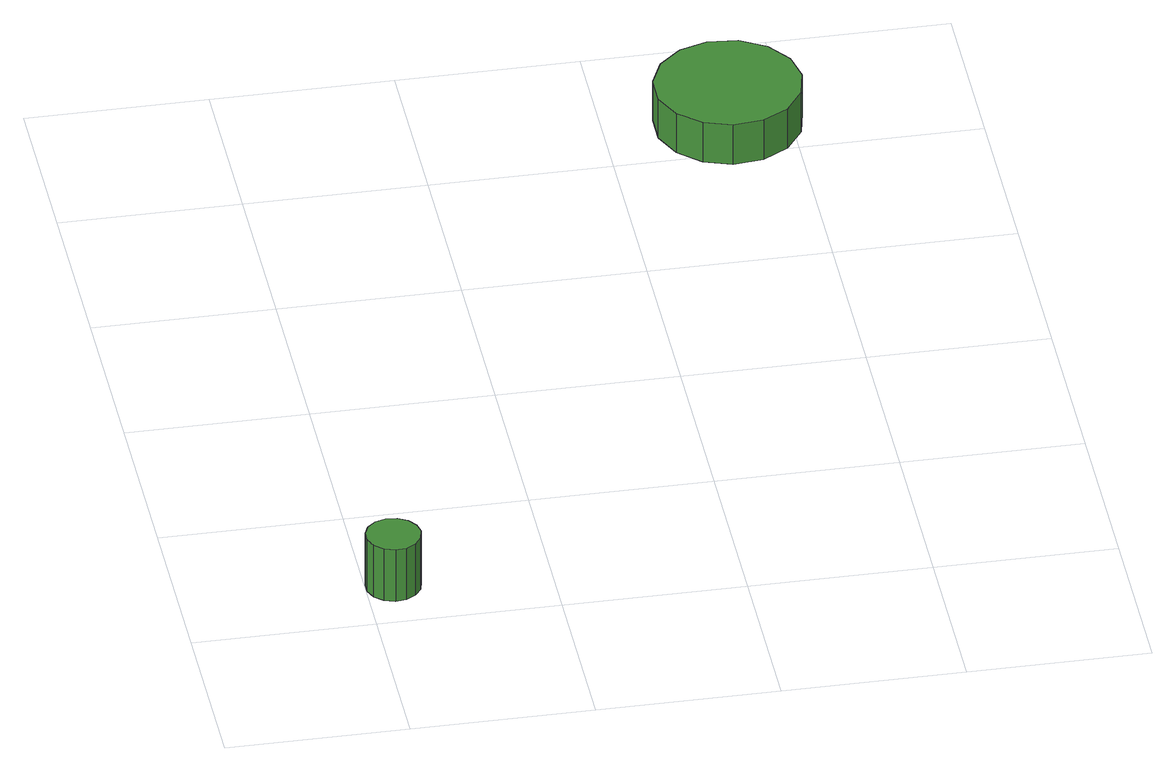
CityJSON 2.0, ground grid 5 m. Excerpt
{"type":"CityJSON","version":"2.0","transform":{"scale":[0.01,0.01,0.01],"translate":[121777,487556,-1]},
"CityObjects":{
"tree1":{"type":"SolitaryVegetationObject","attributes":{"function":"something"},"geometry":[{"type":"MultiSurface","lod":"1","boundaries":[[[0,1,2,3,4,5,6,7,8,9,10,11,12,13,14]],[[15,16,17,18,19,20,21,22,23,24,25,26,27,28,29]],[[0,29,28,1]],[[1,28,27,2]],[[2,27,26,3]],[[3,26,25,4]],[[4,25,24,5]],[[5,24,23,6]],[[6,23,22,7]],[[7,22,21,8]],[[8,21,20,9]],[[9,20,19,10]],[[10,19,18,11]],[[11,18,17,12]],[[12,17,16,13]],[[13,16,15,14]],[[14,15,29,0]]]}]},
"tree2":{"type":"SolitaryVegetationObject","attributes":{"function":"something"},"geometry":[{"type":"MultiSurface","lod":"1","boundaries":[[[30,31,32,33,34,35,36,37,38,39,40,41,42,43,44]],[[45,46,47,48,49,50,51,52,53,54,55,56,57,58,59]],[[30,59,58,31]],[[31,58,57,32]],[[32,57,56,33]],[[33,56,55,34]],[[34,55,54,35]],[[35,54,53,36]],[[36,53,52,37]],[[37,52,51,38]],[[38,51,50,39]],[[39,50,49,40]],[[40,49,48,41]],[[41,48,47,42]],[[42,47,46,43]],[[43,46,45,44]],[[44,45,59,30]]]}]}
},
"vertices":[
[151,169,232],[144,199,232],[126,224,232],[99,240,232],[68,243,232],[38,234,232],[15,213,232],[2,184,232],[2,153,232],[15,125,232],[38,104,232],[68,94,232],[99,97,232],[126,113,232],[144,138,232],[144,138,67],[126,113,67],[99,97,67],[68,94,67],[38,104,67],[15,125,67],[2,153,67],[2,184,67],[15,213,67],[38,234,67],[68,243,67],[99,240,67],[126,224,67],[144,199,67],[151,169,67],
[1535,2152,192],[1518,2233,192],[1469,2300,192],[1397,2342,192],[1314,2350,192],[1236,2325,192],[1174,2269,192],[1140,2193,192],[1140,2110,192],[1174,2035,192],[1236,1979,192],[1314,1953,192],[1397,1962,192],[1469,2003,192],[1518,2071,192],[1518,2071,66],[1469,2003,66],[1397,1962,66],[1314,1953,66],[1236,1979,66],[1174,2035,66],[1140,2110,66],[1140,2193,66],[1174,2269,66],[1236,2325,66],[1314,2350,66],[1397,2342,66],[1469,2300,66],[1518,2233,66],[1535,2152,66]
]}
